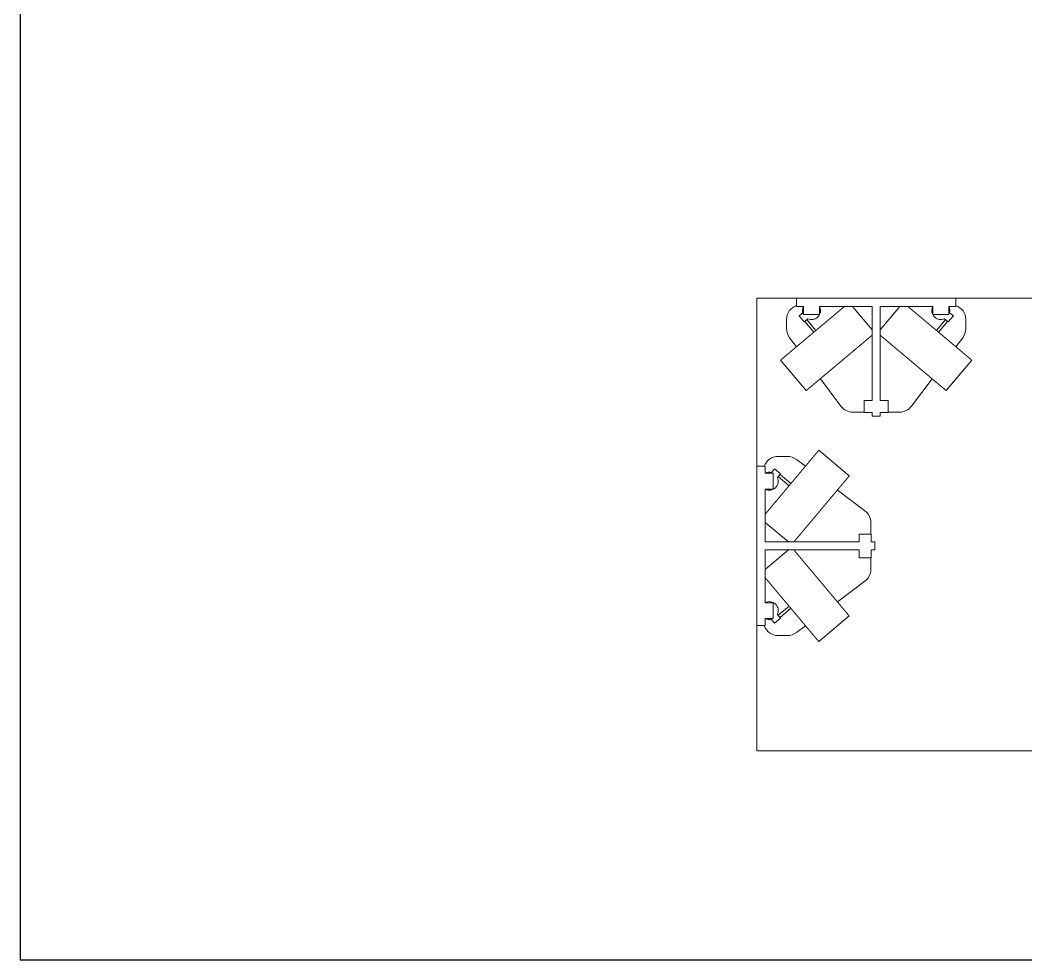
# Model space of a CAD drawing. Header units: millimetres. Extents: x 3056 to 110866, y 16649 to 58349.
# Drawn here: x 3056 to 8108, y 16649 to 21369 of the extents above; entities that cross this region are included whole.
import ezdxf

# ---------------------------------------------------------------- set-up
doc = ezdxf.new("R2010")
doc.units = ezdxf.units.MM
doc.layers.add('1', color=7, linetype='Continuous', true_color=0xffffff)

msp = doc.modelspace()

# ---------------------------------------------------------------- linework, layer by layer
at = {"layer": '1', "color": 143, "linetype": 'Continuous', "lineweight": 25}
for p, q in [((3056.5, 58349.3), (3056.5, 16649.3)), ((3056.5, 16649.3), (110866.5, 16649.3))]:
    msp.add_line(p, q, dxfattribs=at)
at = {"layer": '1', "color": 9, "linetype": 'Continuous', "lineweight": 13}
for q in [(3056.5, 58349.3), (11756.5, 16649.3)]:
    msp.add_line((3056.5, 16649.3), q, dxfattribs=at)
at = {"layer": '1', "color": 143, "linetype": 'Continuous', "lineweight": 13}
for p, q in [((3056.5, 16649.3), (3056.5, 58349.3)), ((110866.5, 16649.3), (3056.5, 16649.3))]:
    msp.add_line(p, q, dxfattribs=at)
at = {"layer": '1', "color": 43, "linetype": 'Continuous', "lineweight": 13}
for p, q in [((3056.5, 16649.3), (3056.5, 58349.3)), ((3056.5, 16649.3), (3056.5, 58349.3)), ((110866.5, 16649.3), (3056.5, 16649.3)), ((110866.5, 16649.3), (3056.5, 16649.3))]:
    msp.add_line(p, q, dxfattribs=at)
at = {"layer": '1', "color": 43, "linetype": 'Continuous', "lineweight": 25}
for p, q in [((3056.5, 58349.3), (3056.5, 16649.3)), ((3056.5, 58349.3), (3056.5, 16649.3)), ((3056.5, 16649.3), (110866.5, 16649.3)), ((3056.5, 16649.3), (110866.5, 16649.3))]:
    msp.add_line(p, q, dxfattribs=at)
at = {"layer": '1', "color": 80, "linetype": 'Continuous', "lineweight": 13}
for p, q in [((6756.5, 17699.3), (6756.5, 19973.3)), ((6756.5, 17699.3), (6756.5, 19973.3)), ((6756.5, 19973.3), (12383.5, 19973.3)), ((6756.5, 19973.3), (12383.5, 19973.3)), ((6956.5, 19973.3), (6956.5, 19930.3)), ((7756.5, 19973.3), (7756.5, 19930.3)), ((6956.5, 19930.3), (6991.5, 19930.3)), ((6991.5, 19930.3), (6991.5, 19890.3)), ((7071.5, 19930.3), (7336.5, 19930.3)), ((7071.5, 19930.3), (7071.5, 19890.3)), ((7336.5, 19813.2), (7238.2, 19930.3)), ((7336.5, 19930.3), (7336.5, 19458.3)), ((7376.5, 19930.3), (7376.5, 19458.3)), ((7474.7, 19930.3), (7376.5, 19813.2)), ((7376.5, 19930.3), (7641.5, 19930.3)), ((7641.5, 19930.3), (7641.5, 19890.3)), ((7721.5, 19930.3), (7721.5, 19890.3)), ((7721.5, 19930.3), (7756.5, 19930.3)), ((6906.5, 19819.3), (6906.5, 19865.3)), ((6987.6, 19899.1), (6968.9, 19883.4)), ((6994.1, 19853.3), (6968.9, 19883.4)), ((7071.5, 19890.3), (6991.5, 19890.3)), ((7012.9, 19869), (6994.1, 19853.3)), ((6997.6, 19856.2), (7043.2, 19801.8)), ((7053.9, 19810.8), (7008.3, 19865.2)), ((7721.5, 19890.3), (7641.5, 19890.3)), ((7704.7, 19865.2), (7659, 19810.8)), ((7669.7, 19801.8), (7715.4, 19856.2)), ((7700.1, 19869), (7718.8, 19853.3)), ((7718.8, 19853.3), (7744.1, 19883.4)), ((7725.3, 19899.1), (7744.1, 19883.4)), ((7806.5, 19865.3), (7806.5, 19819.3)), ((6921.5, 19774.3), (6955.8, 19728.5)), ((7757.1, 19728.5), (7791.5, 19774.3)), ((6876.2, 19661.7), (7004.8, 19508.5)), ((7708.2, 19508.5), (7836.7, 19661.7)), ((7076, 19568.3), (7179.5, 19430.3)), ((7533.5, 19430.3), (7636.9, 19568.3)), ((7296.5, 19458.3), (7296.5, 19398.3)), ((7336.5, 19458.3), (7296.5, 19458.3)), ((7376.5, 19458.3), (7416.5, 19458.3)), ((7416.5, 19458.3), (7416.5, 19398.3)), ((7296.5, 19400.3), (7239.5, 19400.3)), ((7473.5, 19400.3), (7416.5, 19400.3)), ((7336.5, 19398.3), (7296.5, 19398.3)), ((7336.5, 19398.3), (7336.5, 19380.3)), ((7376.5, 19380.3), (7336.5, 19380.3)), ((7376.5, 19398.3), (7416.5, 19398.3)), ((7376.5, 19398.3), (7376.5, 19380.3)), ((7376.7, 19395.6), (7376.5, 19395.6)), ((7376.7, 19395.6), (7376.7, 19398.3)), ((7221.3, 19080), (7068.1, 19208.6)), ((6864.5, 19178.3), (6910.5, 19178.3)), ((7001.3, 19128.9), (6955.5, 19163.3)), ((6756.5, 19128.3), (6799.5, 19128.3)), ((6799.5, 19093.3), (6799.5, 19128.3)), ((6830.6, 19097.2), (6846.4, 19115.9)), ((6876.5, 19090.7), (6846.4, 19115.9)), ((6799.5, 19093.3), (6839.5, 19093.3)), ((6839.5, 19093.3), (6839.5, 19013.3)), ((6860.7, 19071.9), (6876.5, 19090.7)), ((6864.6, 19076.5), (6919, 19030.8)), ((6928, 19041.6), (6873.6, 19087.2)), ((6799.5, 19013.3), (6839.5, 19013.3)), ((6799.5, 18748.3), (6799.5, 19013.3)), ((7299.5, 18905.3), (7161.5, 19008.8)), ((6799.5, 18846.5), (6916.5, 18748.3)), ((7329.5, 18845.3), (7329.5, 18788.3)), ((6799.5, 18748.3), (7271.5, 18748.3)), ((7271.5, 18788.3), (7331.5, 18788.3)), ((7271.5, 18748.3), (7271.5, 18788.3)), ((7331.5, 18748.3), (7331.5, 18788.3)), ((7334.1, 18748.6), (7331.5, 18748.5)), ((7331.5, 18748.3), (7349.5, 18748.3)), ((7334.1, 18748.6), (7334.1, 18748.3)), ((7349.5, 18748.3), (7349.5, 18708.3)), ((6799.5, 18443.3), (6799.5, 18708.3)), ((6916.5, 18708.3), (6799.5, 18610.1)), ((6799.5, 18708.3), (7271.5, 18708.3)), ((7271.5, 18708.3), (7271.5, 18668.3)), ((7331.5, 18708.3), (7349.5, 18708.3)), ((7331.5, 18708.3), (7331.5, 18668.3)), ((7271.5, 18668.3), (7331.5, 18668.3)), ((7329.5, 18668.3), (7329.5, 18611.3)), ((7161.5, 18447.8), (7299.5, 18551.3)), ((6799.5, 18443.3), (6839.5, 18443.3)), ((6839.5, 18443.3), (6839.5, 18363.3)), ((6919, 18425.8), (6864.6, 18380.1)), ((6873.6, 18369.4), (6928, 18415)), ((6799.5, 18363.3), (6839.5, 18363.3)), ((6799.5, 18328.3), (6799.5, 18363.3)), ((6830.6, 18359.4), (6846.4, 18340.7)), ((6876.5, 18365.9), (6846.4, 18340.7)), ((6860.7, 18384.7), (6876.5, 18365.9)), ((7068.1, 18248), (7221.3, 18376.6)), ((6756.5, 18328.3), (6799.5, 18328.3)), ((6955.5, 18293.3), (7001.3, 18327.7)), ((6910.5, 18278.3), (6864.5, 18278.3)), ((12383.5, 17699.3), (6756.5, 17699.3)), ((12383.5, 17699.3), (6756.5, 17699.3))]:
    msp.add_line(p, q, dxfattribs=at)
for centre, radius, start, end in [((6981.5, 19865.3), 75, 109.4723, 180), ((7031.5, 19910.3), 45.2, 153.7683, 194.2622), ((7031.5, 19910.3), 45.2, 245.7378, 26.2321), ((7681.5, 19910.3), 45.2, 153.7679, 294.2622), ((7681.5, 19910.3), 45.2, 345.7378, 26.2317), ((7731.5, 19865.3), 75, 0, 70.5277), ((6981.5, 19819.3), 75, 180, 216.8699), ((7731.5, 19819.3), 75, 323.1301, 0), ((7239.5, 19475.3), 75, 216.8699, 270), ((7473.5, 19475.3), 75, 270, 323.1301), ((6864.5, 19103.3), 75, 90, 160.5277), ((6910.5, 19103.3), 75, 53.1301, 90), ((6819.5, 19053.3), 45.2, 75.7378, 116.2317), ((6819.5, 19053.3), 45.2, 243.7679, 24.2622), ((7254.5, 18845.3), 75, 0, 53.1301), ((7254.5, 18611.3), 75, 306.8699, 360), ((6819.5, 18403.3), 45.2, 335.7378, 116.2321), ((6819.5, 18403.3), 45.2, 243.7683, 284.2622), ((6864.5, 18353.3), 75, 199.4723, 270), ((6910.5, 18353.3), 75, 270, 306.8699)]:
    msp.add_arc(centre, radius, start, end, dxfattribs=at)
for points, knots in [([(7196.3, 19930.3), (7193.6, 19928), (7190.7, 19925.6), (7187.7, 19923), (7184.5, 19920.4), (7181.3, 19917.7), (7177.9, 19914.8), (7174.4, 19911.9), (7172.6, 19910.4), (7168.9, 19907.3), (7165.1, 19904.1), (7161.2, 19900.8), (7157.2, 19897.5), (7153.1, 19894), (7148.9, 19890.5), (7144.7, 19886.9), (7140.3, 19883.3), (7135.8, 19879.5), (7131.3, 19875.7), (7126.7, 19871.9), (7124.4, 19869.9), (7119.7, 19866), (7114.9, 19861.9), (7112.5, 19859.9), (7107.6, 19855.8), (7102.7, 19851.7), (7097.7, 19847.5), (7095.2, 19845.4), (7090.1, 19841.2), (7085.1, 19836.9), (7082.5, 19834.8), (7077.4, 19830.5), (7074.8, 19828.3), (7069.7, 19824), (7064.5, 19819.7), (7059.3, 19815.3), (7056.7, 19813.1), (7051.5, 19808.7), (7046.3, 19804.4), (7043.7, 19802.2), (7038.4, 19797.8), (7033.2, 19793.5), (7030.7, 19791.3), (7025.5, 19786.9), (7022.9, 19784.8), (7017.8, 19780.5), (7015.2, 19778.3), (7010.1, 19774), (7005, 19769.8), (7002.5, 19767.7), (6997.5, 19763.5), (6992.6, 19759.3), (6990.1, 19757.3), (6985.2, 19753.2), (6980.4, 19749.1), (6978, 19747.1), (6973.3, 19743.2), (6968.6, 19739.2), (6966.4, 19737.3), (6961.8, 19733.5), (6957.4, 19729.8), (6953, 19726.1), (6948.7, 19722.5), (6944.5, 19719), (6940.4, 19715.5), (6938.3, 19713.8), (6934.4, 19710.5), (6932.5, 19708.9), (6928.7, 19705.7), (6926.8, 19704.1), (6923.2, 19701.1), (6919.6, 19698.1), (6917.9, 19696.7), (6914.6, 19693.9), (6911.4, 19691.2), (6908.3, 19688.6), (6906.8, 19687.3), (6903.9, 19684.9), (6902.5, 19683.7), (6899.8, 19681.5), (6897.2, 19679.3), (6894.8, 19677.3), (6893.6, 19676.3), (6891.4, 19674.4), (6889.4, 19672.7), (6888.4, 19671.9), (6886.5, 19670.4), (6885.7, 19669.6), (6884.8, 19668.9), (6884, 19668.2), (6882.5, 19667), (6881.9, 19666.4), (6880.6, 19665.4), (6880.1, 19664.9), (6879, 19664.1), (6878.6, 19663.7), (6878.2, 19663.3), (6877.8, 19663), (6877.5, 19662.7), (6877.2, 19662.5), (6876.9, 19662.3), (6876.7, 19662.1), (6876.4, 19661.8), (6876.3, 19661.7), (6876.2, 19661.7), (6876.2, 19661.7)], [0, 0, 0.008593, 0.017601, 0.027013, 0.036824, 0.047023, 0.057602, 0.06855, 0.074201, 0.085684, 0.097509, 0.109669, 0.122148, 0.134939, 0.148026, 0.161402, 0.175054, 0.188966, 0.203126, 0.217523, 0.224781, 0.239512, 0.254443, 0.262005, 0.277214, 0.292593, 0.308124, 0.315929, 0.331668, 0.347527, 0.355507, 0.371516, 0.379541, 0.395669, 0.411858, 0.428091, 0.436223, 0.452495, 0.468775, 0.476916, 0.49318, 0.509419, 0.517515, 0.533679, 0.541749, 0.55781, 0.565796, 0.58172, 0.597532, 0.60541, 0.621032, 0.636508, 0.644167, 0.659397, 0.674446, 0.681924, 0.696677, 0.711216, 0.718372, 0.732563, 0.746503, 0.760184, 0.773593, 0.786715, 0.799542, 0.805878, 0.818238, 0.824253, 0.836118, 0.841967, 0.853314, 0.864304, 0.869615, 0.880047, 0.890095, 0.899754, 0.904485, 0.913539, 0.917861, 0.92629, 0.934296, 0.941871, 0.945546, 0.95246, 0.958923, 0.96193, 0.967708, 0.970482, 0.973025, 0.975568, 0.980179, 0.98225, 0.986151, 0.987981, 0.991161, 0.992509, 0.993856, 0.994962, 0.996065, 0.996924, 0.997786, 0.9984, 0.999386, 0.999754, 0.999878, 1, 1]), ([(7836.7, 19661.7), (7836.7, 19661.7), (7836.7, 19661.7), (7836.5, 19661.8), (7836.4, 19661.9), (7836.2, 19662.1), (7836, 19662.3), (7835.8, 19662.5), (7835.5, 19662.7), (7835.1, 19663), (7834.8, 19663.3), (7834.3, 19663.7), (7833.4, 19664.5), (7832.3, 19665.4), (7831.7, 19665.9), (7831.1, 19666.4), (7830.4, 19667), (7828.9, 19668.2), (7827.3, 19669.6), (7826.4, 19670.4), (7824.5, 19671.9), (7823.6, 19672.7), (7821.5, 19674.4), (7819.3, 19676.3), (7818.1, 19677.3), (7815.7, 19679.3), (7813.1, 19681.5), (7810.4, 19683.7), (7809.1, 19684.9), (7806.2, 19687.3), (7804.6, 19688.6), (7801.6, 19691.2), (7798.3, 19693.9), (7795, 19696.7), (7793.3, 19698.1), (7789.8, 19701.1), (7786.1, 19704.1), (7784.3, 19705.7), (7780.5, 19708.9), (7778.5, 19710.5), (7774.6, 19713.8), (7772.6, 19715.5), (7768.5, 19719), (7766.4, 19720.7), (7762.1, 19724.3), (7760, 19726.1), (7755.6, 19729.8), (7751.1, 19733.5), (7746.6, 19737.3), (7744.3, 19739.2), (7739.6, 19743.2), (7737.3, 19745.1), (7732.5, 19749.1), (7730.1, 19751.1), (7725.3, 19755.2), (7720.4, 19759.3), (7715.4, 19763.5), (7710.4, 19767.7), (7707.9, 19769.8), (7702.8, 19774), (7700.3, 19776.2), (7695.2, 19780.5), (7690, 19784.8), (7687.5, 19786.9), (7682.3, 19791.3), (7677.1, 19795.6), (7674.5, 19797.8), (7669.3, 19802.2), (7666.7, 19804.4), (7661.5, 19808.7), (7658.9, 19810.9), (7653.7, 19815.3), (7648.5, 19819.7), (7645.9, 19821.8), (7640.7, 19826.2), (7638.1, 19828.3), (7633, 19832.7), (7630.4, 19834.8), (7625.3, 19839.1), (7620.3, 19843.3), (7615.3, 19847.5), (7610.3, 19851.7), (7605.4, 19855.8), (7600.5, 19859.9), (7598.1, 19861.9), (7593.3, 19866), (7588.6, 19869.9), (7586.2, 19871.9), (7581.6, 19875.7), (7577.1, 19879.5), (7572.7, 19883.3), (7568.3, 19886.9), (7564, 19890.5), (7561.9, 19892.3), (7557.7, 19895.8), (7553.7, 19899.2), (7551.7, 19900.8), (7547.8, 19904.1), (7544, 19907.3), (7540.4, 19910.4), (7538.6, 19911.9), (7535.1, 19914.8), (7531.7, 19917.7), (7528.4, 19920.4), (7525.3, 19923), (7522.2, 19925.6), (7519.4, 19928), (7516.6, 19930.3)], [0, 0, 0.000122, 0.000246, 0.000616, 0.000984, 0.0016, 0.002214, 0.003076, 0.003935, 0.005038, 0.006144, 0.007491, 0.01043, 0.01385, 0.01568, 0.01775, 0.019821, 0.024433, 0.029518, 0.032292, 0.038071, 0.041077, 0.04754, 0.054454, 0.05813, 0.065704, 0.07371, 0.082139, 0.086461, 0.095516, 0.100247, 0.109905, 0.119953, 0.130385, 0.135696, 0.146686, 0.158033, 0.163882, 0.175747, 0.181762, 0.194122, 0.200458, 0.213285, 0.219773, 0.233042, 0.239816, 0.253497, 0.267437, 0.28163, 0.288784, 0.303324, 0.310699, 0.325555, 0.333031, 0.348173, 0.363492, 0.378968, 0.39459, 0.402468, 0.41828, 0.426217, 0.44219, 0.458251, 0.466321, 0.482485, 0.4987, 0.50682, 0.523084, 0.531225, 0.547506, 0.555646, 0.571909, 0.588142, 0.596238, 0.612393, 0.620459, 0.636511, 0.644493, 0.660402, 0.676202, 0.691876, 0.707407, 0.722787, 0.737995, 0.745557, 0.760488, 0.775219, 0.782477, 0.796874, 0.811034, 0.824947, 0.838598, 0.851974, 0.85859, 0.871533, 0.884171, 0.890332, 0.902491, 0.914316, 0.925799, 0.93145, 0.942399, 0.952977, 0.963176, 0.972987, 0.9824, 0.991407, 1, 1]), ([(7336.5, 19786.8), (7334.4, 19785.1), (7333.3, 19784.2), (7332.2, 19783.2), (7329.9, 19781.3), (7327.4, 19779.2), (7324.8, 19777), (7322, 19774.7), (7319.1, 19772.2), (7316.1, 19769.7), (7312.9, 19767.1), (7311.3, 19765.7), (7308, 19762.9), (7304.5, 19760), (7301, 19757), (7297.3, 19753.9), (7295.4, 19752.4), (7291.6, 19749.1), (7289.6, 19747.5), (7285.6, 19744.1), (7283.6, 19742.4), (7279.4, 19739), (7275.2, 19735.4), (7273, 19733.6), (7268.7, 19729.9), (7266.5, 19728.1), (7262, 19724.3), (7257.4, 19720.5), (7252.8, 19716.6), (7248, 19712.6), (7243.3, 19708.6), (7240.8, 19706.6), (7236, 19702.5), (7231, 19698.3), (7226.1, 19694.2), (7221.1, 19690), (7216, 19685.7), (7213.5, 19683.6), (7208.4, 19679.3), (7203.2, 19675), (7198.1, 19670.7), (7192.9, 19666.3), (7190.3, 19664.1), (7185.1, 19659.8), (7182.5, 19657.6), (7177.3, 19653.2), (7172.1, 19648.9), (7169.5, 19646.7), (7164.3, 19642.3), (7161.7, 19640.1), (7156.5, 19635.8), (7151.3, 19631.5), (7146.2, 19627.1), (7141.1, 19622.9), (7136, 19618.6), (7131, 19614.4), (7126, 19610.2), (7121, 19606), (7118.6, 19604), (7113.7, 19599.9), (7111.3, 19597.8), (7106.5, 19593.8), (7101.8, 19589.9), (7097.1, 19586), (7092.5, 19582.1), (7088, 19578.3), (7083.6, 19574.6), (7079.3, 19571), (7075, 19567.4), (7070.9, 19564), (7066.8, 19560.6), (7062.9, 19557.2), (7059, 19554), (7057.2, 19552.4), (7053.5, 19549.4), (7049.9, 19546.4), (7046.5, 19543.5), (7043.1, 19540.7), (7041.5, 19539.3), (7038.3, 19536.6), (7035.3, 19534.1), (7033.9, 19532.9), (7031, 19530.5), (7028.3, 19528.2), (7025.8, 19526.1), (7023.3, 19524.1), (7022.2, 19523.1), (7021.1, 19522.2), (7018.9, 19520.4), (7016.9, 19518.7), (7016, 19517.9), (7014.2, 19516.4), (7012.6, 19515), (7011.1, 19513.8), (7009.8, 19512.7), (7008.6, 19511.7), (7007.6, 19510.8), (7007.2, 19510.5), (7006.7, 19510.1), (7006, 19509.5), (7005.7, 19509.3), (7005.5, 19509.1), (7005.3, 19508.9), (7005.1, 19508.7), (7005, 19508.6), (7004.8, 19508.5), (7004.8, 19508.5), (7004.8, 19508.5)], [0, 0, 0.006206, 0.009526, 0.012845, 0.019911, 0.027399, 0.035299, 0.043607, 0.052312, 0.061409, 0.07089, 0.075815, 0.085852, 0.096248, 0.106996, 0.118085, 0.123715, 0.135297, 0.141246, 0.153296, 0.159397, 0.171892, 0.184669, 0.191194, 0.20437, 0.211023, 0.224575, 0.238358, 0.252365, 0.266581, 0.280991, 0.288288, 0.302963, 0.317801, 0.332789, 0.34791, 0.363153, 0.370803, 0.386204, 0.40169, 0.417247, 0.432862, 0.440693, 0.456365, 0.46421, 0.479912, 0.495616, 0.503462, 0.519136, 0.526966, 0.542584, 0.558146, 0.573636, 0.589044, 0.604349, 0.619541, 0.634608, 0.649532, 0.656919, 0.671604, 0.678906, 0.693327, 0.707553, 0.721573, 0.735372, 0.748937, 0.762258, 0.77532, 0.788115, 0.800627, 0.812847, 0.824764, 0.836364, 0.842004, 0.853112, 0.863881, 0.8743, 0.884357, 0.889294, 0.898797, 0.907915, 0.912282, 0.920813, 0.928941, 0.936659, 0.94396, 0.947504, 0.950838, 0.957285, 0.963298, 0.966195, 0.971544, 0.976445, 0.980893, 0.984884, 0.988412, 0.991477, 0.992778, 0.994078, 0.996207, 0.997036, 0.997865, 0.998458, 0.99905, 0.999406, 0.999763, 0.999881, 1, 1]), ([(7708.2, 19508.5), (7708.1, 19508.5), (7708.1, 19508.5), (7708, 19508.6), (7707.9, 19508.7), (7707.7, 19508.9), (7707.5, 19509.1), (7707.2, 19509.3), (7706.9, 19509.5), (7706.2, 19510.1), (7705.8, 19510.5), (7705.4, 19510.8), (7704.3, 19511.7), (7703.2, 19512.7), (7702.5, 19513.2), (7701.1, 19514.4), (7699.6, 19515.7), (7698.7, 19516.4), (7697.9, 19517.1), (7696, 19518.7), (7694, 19520.4), (7691.9, 19522.2), (7690.8, 19523.1), (7689.6, 19524.1), (7687.2, 19526.1), (7684.6, 19528.2), (7681.9, 19530.5), (7679.1, 19532.9), (7677.6, 19534.1), (7674.6, 19536.6), (7671.5, 19539.3), (7669.8, 19540.7), (7666.5, 19543.5), (7664.8, 19544.9), (7661.3, 19547.8), (7657.6, 19550.9), (7653.9, 19554), (7650.1, 19557.2), (7646.1, 19560.6), (7642, 19564), (7637.9, 19567.4), (7633.7, 19571), (7631.5, 19572.8), (7627.1, 19576.5), (7624.9, 19578.3), (7620.4, 19582.1), (7615.8, 19586), (7611.2, 19589.9), (7606.5, 19593.8), (7601.7, 19597.8), (7599.2, 19599.9), (7594.4, 19604), (7589.5, 19608.1), (7584.5, 19612.3), (7579.5, 19616.5), (7576.9, 19618.6), (7571.9, 19622.9), (7566.8, 19627.1), (7561.6, 19631.5), (7556.5, 19635.8), (7551.3, 19640.1), (7548.7, 19642.3), (7543.5, 19646.7), (7540.9, 19648.9), (7535.7, 19653.2), (7530.5, 19657.6), (7527.9, 19659.8), (7522.7, 19664.1), (7520.1, 19666.3), (7514.9, 19670.7), (7509.7, 19675), (7504.6, 19679.3), (7499.5, 19683.6), (7496.9, 19685.7), (7491.9, 19690), (7486.9, 19694.2), (7484.4, 19696.3), (7479.4, 19700.4), (7477, 19702.5), (7472.1, 19706.6), (7469.7, 19708.6), (7464.9, 19712.6), (7460.2, 19716.6), (7455.5, 19720.5), (7451, 19724.3), (7446.5, 19728.1), (7442.1, 19731.8), (7439.9, 19733.6), (7435.6, 19737.2), (7431.4, 19740.7), (7427.3, 19744.1), (7423.3, 19747.5), (7419.4, 19750.8), (7415.6, 19753.9), (7412, 19757), (7408.4, 19760), (7405, 19762.9), (7401.6, 19765.7), (7400, 19767.1), (7396.8, 19769.7), (7393.8, 19772.2), (7390.9, 19774.7), (7388.2, 19777), (7385.6, 19779.2), (7383.1, 19781.3), (7380.7, 19783.2), (7378.5, 19785.1), (7376.5, 19786.8)], [0, 0, 0.000119, 0.000237, 0.000594, 0.00095, 0.001542, 0.002135, 0.002964, 0.003794, 0.005922, 0.007222, 0.008523, 0.011588, 0.015116, 0.017112, 0.021331, 0.026005, 0.028456, 0.03113, 0.036703, 0.042716, 0.049162, 0.052496, 0.05604, 0.063341, 0.071059, 0.079187, 0.087718, 0.092085, 0.101203, 0.110706, 0.115643, 0.125701, 0.130822, 0.141417, 0.152359, 0.163636, 0.175236, 0.187155, 0.199373, 0.211885, 0.22468, 0.231211, 0.244402, 0.251063, 0.264628, 0.278427, 0.292447, 0.306673, 0.321094, 0.328396, 0.343083, 0.35793, 0.372926, 0.388055, 0.395651, 0.410956, 0.426364, 0.441854, 0.457416, 0.473034, 0.480864, 0.49654, 0.504384, 0.520088, 0.53579, 0.543635, 0.559307, 0.567138, 0.582753, 0.59831, 0.613796, 0.629197, 0.636847, 0.65209, 0.667211, 0.674742, 0.689658, 0.697037, 0.711713, 0.719009, 0.733419, 0.747635, 0.761642, 0.775425, 0.788977, 0.802284, 0.808807, 0.821719, 0.834355, 0.846704, 0.858754, 0.870495, 0.881916, 0.893004, 0.903752, 0.914148, 0.924185, 0.92911, 0.938591, 0.947688, 0.956393, 0.964701, 0.972601, 0.980089, 0.987155, 0.993794, 1, 1]), ([(7068.1, 19208.6), (7068.1, 19208.5), (7068, 19208.5), (7067.9, 19208.4), (7067.8, 19208.2), (7067.7, 19208.1), (7067.5, 19207.9), (7067.3, 19207.6), (7066.7, 19207), (7066.4, 19206.6), (7065.7, 19205.7), (7065.3, 19205.2), (7064.4, 19204.1), (7063.3, 19202.9), (7062.1, 19201.5), (7061.5, 19200.7), (7060.2, 19199.1), (7059.4, 19198.2), (7058.7, 19197.3), (7057.1, 19195.4), (7056.2, 19194.4), (7054.4, 19192.2), (7052.5, 19190), (7050.4, 19187.5), (7048.3, 19185), (7046, 19182.3), (7043.6, 19179.4), (7042.4, 19178), (7039.9, 19175), (7037.2, 19171.8), (7035.9, 19170.2), (7033.1, 19166.8), (7030.2, 19163.4), (7028.7, 19161.6), (7025.6, 19158), (7022.5, 19154.2), (7019.3, 19150.4), (7017.6, 19148.4), (7014.2, 19144.4), (7012.5, 19142.4), (7009.1, 19138.2), (7005.5, 19134), (7001.9, 19129.6), (6998.1, 19125.2), (6994.4, 19120.7), (6990.5, 19116.1), (6986.6, 19111.5), (6984.6, 19109.1), (6980.6, 19104.3), (6978.6, 19102), (6974.6, 19097.1), (6970.5, 19092.2), (6966.3, 19087.2), (6962.1, 19082.2), (6960, 19079.7), (6955.7, 19074.7), (6951.5, 19069.6), (6949.3, 19067), (6945, 19061.9), (6940.7, 19056.7), (6936.3, 19051.5), (6932, 19046.3), (6927.6, 19041.1), (6923.2, 19035.9), (6921, 19033.3), (6916.7, 19028.1), (6914.5, 19025.5), (6910.1, 19020.3), (6905.8, 19015.1), (6901.4, 19009.9), (6897.1, 19004.8), (6892.8, 18999.7), (6888.6, 18994.6), (6886.5, 18992.1), (6882.2, 18987.1), (6878.1, 18982.1), (6873.9, 18977.2), (6871.9, 18974.7), (6867.8, 18969.9), (6863.8, 18965.1), (6859.9, 18960.4), (6856, 18955.8), (6852.1, 18951.2), (6848.3, 18946.7), (6844.6, 18942.3), (6842.8, 18940.1), (6839.2, 18935.8), (6835.7, 18931.6), (6832.3, 18927.5), (6828.9, 18923.5), (6827.3, 18921.6), (6824.1, 18917.7), (6820.9, 18914), (6817.9, 18910.4), (6814.9, 18906.9), (6812.1, 18903.5), (6809.4, 18900.2), (6806.7, 18897.1), (6804.2, 18894.1), (6801.8, 18891.2), (6799.5, 18888.4)], [0, 0, 0.000124, 0.000245, 0.000616, 0.000984, 0.0016, 0.002212, 0.003075, 0.005038, 0.006142, 0.008837, 0.010427, 0.013849, 0.01775, 0.022127, 0.024432, 0.029516, 0.032291, 0.035065, 0.041074, 0.044306, 0.050996, 0.058129, 0.065704, 0.073709, 0.08214, 0.090988, 0.095513, 0.104976, 0.114829, 0.119953, 0.130384, 0.141191, 0.146686, 0.158034, 0.16973, 0.18176, 0.187942, 0.200459, 0.206795, 0.219772, 0.233041, 0.246588, 0.260403, 0.274473, 0.288781, 0.30332, 0.310699, 0.325552, 0.333029, 0.348173, 0.363489, 0.378966, 0.394591, 0.402467, 0.418279, 0.434202, 0.442189, 0.45825, 0.474386, 0.49058, 0.506818, 0.523085, 0.539364, 0.547505, 0.563778, 0.571908, 0.58814, 0.604328, 0.620457, 0.636508, 0.652473, 0.668332, 0.676202, 0.691875, 0.707407, 0.722787, 0.730433, 0.745555, 0.760489, 0.775217, 0.789731, 0.804013, 0.818055, 0.831839, 0.838598, 0.851972, 0.865063, 0.877853, 0.890333, 0.896492, 0.908488, 0.920143, 0.93145, 0.942398, 0.952977, 0.963175, 0.972986, 0.9824, 0.991408, 1, 1]), ([(7221.3, 19080), (7221.3, 19080), (7221.2, 19079.9), (7221.1, 19079.8), (7221, 19079.7), (7220.9, 19079.5), (7220.7, 19079.3), (7220.2, 19078.7), (7219.6, 19078), (7219.3, 19077.6), (7218.9, 19077.2), (7218.5, 19076.7), (7218.1, 19076.2), (7217.1, 19075), (7216, 19073.7), (7215.4, 19072.9), (7214.1, 19071.4), (7212.6, 19069.7), (7211.9, 19068.8), (7210.3, 19066.9), (7208.5, 19064.8), (7206.7, 19062.6), (7204.7, 19060.2), (7202.6, 19057.7), (7200.4, 19055.1), (7198.1, 19052.4), (7196.9, 19050.9), (7194.4, 19047.9), (7191.8, 19044.9), (7189.1, 19041.6), (7186.3, 19038.3), (7184.9, 19036.6), (7181.9, 19033.1), (7178.9, 19029.5), (7175.8, 19025.7), (7172.5, 19021.9), (7169.2, 19017.9), (7165.8, 19013.9), (7162.3, 19009.7), (7158.8, 19005.5), (7155.1, 19001.1), (7151.4, 18996.7), (7147.6, 18992.2), (7143.8, 18987.7), (7139.9, 18983), (7135.9, 18978.3), (7131.9, 18973.5), (7127.9, 18968.7), (7123.8, 18963.8), (7119.6, 18958.8), (7115.4, 18953.8), (7113.3, 18951.3), (7109, 18946.2), (7104.8, 18941.1), (7100.5, 18936), (7096.1, 18930.9), (7094, 18928.3), (7089.6, 18923.1), (7085.3, 18917.9), (7080.9, 18912.7), (7076.5, 18907.5), (7072.2, 18902.3), (7067.8, 18897.1), (7065.6, 18894.5), (7061.3, 18889.3), (7059.1, 18886.7), (7054.8, 18881.5), (7052.6, 18879), (7048.3, 18873.9), (7044, 18868.8), (7039.8, 18863.7), (7037.7, 18861.2), (7033.5, 18856.2), (7031.4, 18853.7), (7027.3, 18848.8), (7023.2, 18843.9), (7019.2, 18839.1), (7015.2, 18834.4), (7013.2, 18832), (7009.3, 18827.4), (7005.5, 18822.8), (7001.7, 18818.3), (6998, 18813.9), (6994.4, 18809.6), (6990.8, 18805.3), (6989.1, 18803.2), (6985.6, 18799.2), (6983.9, 18797.1), (6980.6, 18793.2), (6977.4, 18789.3), (6974.3, 18785.6), (6971.2, 18782), (6968.3, 18778.5), (6965.4, 18775.1), (6964.1, 18773.5), (6961.4, 18770.2), (6958.8, 18767.2), (6956.3, 18764.2), (6953.9, 18761.4), (6951.7, 18758.7), (6950.6, 18757.4), (6948.5, 18754.9), (6946.5, 18752.6), (6944.7, 18750.4), (6943, 18748.3)], [0, 0, 0.000119, 0.000236, 0.000594, 0.00095, 0.001543, 0.002134, 0.003793, 0.005922, 0.007223, 0.00852, 0.010055, 0.011587, 0.015116, 0.019107, 0.02133, 0.026005, 0.031131, 0.033805, 0.0396, 0.04583, 0.052494, 0.059585, 0.067098, 0.075023, 0.083354, 0.087718, 0.096643, 0.105955, 0.115643, 0.125702, 0.130822, 0.141417, 0.152359, 0.163634, 0.175236, 0.187153, 0.199373, 0.211885, 0.224679, 0.237741, 0.251062, 0.264629, 0.278428, 0.292446, 0.306673, 0.321095, 0.335696, 0.350468, 0.365392, 0.380459, 0.388054, 0.403305, 0.418659, 0.43411, 0.449636, 0.457414, 0.473035, 0.488694, 0.504384, 0.520089, 0.53579, 0.551479, 0.559309, 0.574947, 0.582752, 0.598311, 0.606055, 0.621498, 0.636848, 0.652091, 0.659682, 0.674741, 0.6822, 0.697039, 0.711715, 0.726214, 0.740527, 0.747635, 0.761642, 0.775425, 0.788978, 0.802284, 0.815332, 0.828109, 0.834355, 0.846706, 0.852805, 0.864703, 0.876287, 0.887542, 0.898463, 0.909039, 0.919257, 0.924186, 0.93385, 0.94314, 0.952042, 0.960548, 0.968652, 0.972603, 0.980089, 0.987157, 0.993794, 1, 1]), ([(6943, 18708.3), (6943.8, 18707.3), (6944.7, 18706.2), (6946.5, 18704), (6948.5, 18701.7), (6950.6, 18699.2), (6952.8, 18696.6), (6953.9, 18695.2), (6956.3, 18692.4), (6958.8, 18689.4), (6961.4, 18686.3), (6964.1, 18683.1), (6966.9, 18679.8), (6968.3, 18678.1), (6971.2, 18674.6), (6974.3, 18671), (6975.9, 18669.1), (6979, 18665.3), (6982.3, 18661.4), (6985.7, 18657.4), (6987.4, 18655.4), (6990.9, 18651.2), (6994.4, 18647), (6996.2, 18644.8), (6999.9, 18640.4), (7003.6, 18636), (7007.5, 18631.4), (7009.4, 18629.2), (7013.3, 18624.5), (7017.2, 18619.8), (7021.2, 18615), (7023.3, 18612.6), (7027.4, 18607.7), (7031.5, 18602.8), (7035.7, 18597.8), (7039.9, 18592.8), (7042, 18590.3), (7046.3, 18585.2), (7050.6, 18580.1), (7054.9, 18574.9), (7059.2, 18569.8), (7063.6, 18564.6), (7067.9, 18559.4), (7072.3, 18554.2), (7076.7, 18548.9)], [0, 0, 0.006462, 0.012926, 0.026758, 0.041476, 0.057075, 0.073533, 0.082189, 0.099914, 0.11846, 0.137813, 0.157955, 0.178869, 0.189518, 0.211551, 0.234309, 0.246037, 0.269838, 0.294305, 0.319412, 0.332129, 0.358166, 0.384791, 0.398388, 0.425845, 0.453828, 0.482312, 0.496676, 0.525865, 0.555487, 0.585515, 0.600721, 0.631302, 0.662224, 0.693455, 0.724964, 0.740786, 0.772665, 0.804754, 0.837023, 0.869435, 0.901975, 0.934597, 0.967284, 1, 1]), ([(6799.5, 18568.2), (6801.8, 18565.4), (6804.2, 18562.5), (6806.7, 18559.5), (6809.4, 18556.4), (6812.1, 18553.1), (6813.5, 18551.4), (6816.4, 18547.9), (6819.4, 18544.4), (6821, 18542.5), (6824.1, 18538.8), (6827.3, 18535), (6830.6, 18531), (6834, 18527), (6837.5, 18522.8), (6841.1, 18518.6), (6844.7, 18514.2), (6848.4, 18509.8), (6852.2, 18505.3), (6854.1, 18503), (6858, 18498.4), (6860, 18496), (6863.9, 18491.3), (6868, 18486.5), (6872, 18481.7), (6876.2, 18476.8), (6880.3, 18471.8), (6884.5, 18466.8), (6888.8, 18461.8), (6893, 18456.7), (6897.3, 18451.5), (6901.6, 18446.4), (6906, 18441.2), (6910.3, 18436), (6912.5, 18433.4), (6916.9, 18428.2), (6921.3, 18423), (6923.5, 18420.4)], [0, 0, 0.018647, 0.038197, 0.058627, 0.07992, 0.102059, 0.113543, 0.136909, 0.161064, 0.173336, 0.198639, 0.224683, 0.251432, 0.278873, 0.306975, 0.335713, 0.36506, 0.394988, 0.425473, 0.440978, 0.472242, 0.487997, 0.519977, 0.552402, 0.585232, 0.618446, 0.65201, 0.685894, 0.720059, 0.75449, 0.789145, 0.82399, 0.858995, 0.894134, 0.911752, 0.947017, 0.982334, 1, 1]), ([(7076.7, 18548.9), (7081, 18543.7), (7085.4, 18538.5), (7089.8, 18533.4), (7094.1, 18528.2), (7096.3, 18525.6), (7100.6, 18520.4), (7102.7, 18517.9), (7107, 18512.8), (7111.3, 18507.7), (7115.5, 18502.7), (7119.7, 18497.7), (7123.8, 18492.7), (7125.9, 18490.3), (7130, 18485.4), (7134, 18480.6), (7138, 18475.9), (7140, 18473.5), (7143.9, 18468.8), (7147.7, 18464.3), (7151.5, 18459.8), (7155.2, 18455.4), (7158.8, 18451), (7162.4, 18446.8), (7165.9, 18442.7), (7169.3, 18438.6), (7170.9, 18436.6), (7174.2, 18432.7), (7177.4, 18428.9), (7178.9, 18427.1), (7182, 18423.4), (7184.9, 18419.9), (7187.8, 18416.5), (7190.5, 18413.3), (7193.2, 18410.1), (7195.7, 18407.1), (7198.1, 18404.2), (7199.3, 18402.8), (7201.5, 18400.1), (7203.7, 18397.6), (7204.7, 18396.3), (7206.7, 18394), (7208.6, 18391.8), (7210.3, 18389.7), (7211.9, 18387.8), (7213.4, 18386), (7214.7, 18384.4), (7216, 18382.9), (7216.5, 18382.3), (7217.1, 18381.6), (7218.1, 18380.4), (7218.9, 18379.4), (7219.7, 18378.6), (7219.9, 18378.2), (7220.2, 18377.8), (7220.5, 18377.6), (7220.7, 18377.3), (7220.9, 18377.1), (7221, 18376.9), (7221.1, 18376.8), (7221.2, 18376.7), (7221.3, 18376.6), (7221.3, 18376.6)], [0, 0, 0.030203, 0.060379, 0.090498, 0.120539, 0.1355, 0.165361, 0.180254, 0.209881, 0.239316, 0.268534, 0.297501, 0.326202, 0.340406, 0.368643, 0.396551, 0.424091, 0.437767, 0.464723, 0.491256, 0.517337, 0.54295, 0.568065, 0.592663, 0.616719, 0.640213, 0.651669, 0.674274, 0.696266, 0.707109, 0.72814, 0.748511, 0.768197, 0.787186, 0.805453, 0.822983, 0.839764, 0.847773, 0.8634, 0.878237, 0.885455, 0.899085, 0.911902, 0.923877, 0.935014, 0.945299, 0.954723, 0.963272, 0.967108, 0.970941, 0.977726, 0.983619, 0.988617, 0.990664, 0.992709, 0.994303, 0.995895, 0.997037, 0.998174, 0.998861, 0.999545, 0.99977, 1, 1]), ([(6923.5, 18420.4), (6927.8, 18415.2), (6932.2, 18410), (6936.5, 18404.8), (6940.9, 18399.6), (6945.2, 18394.5), (6949.5, 18389.3), (6953.8, 18384.2), (6958.1, 18379.1), (6960.2, 18376.6), (6964.4, 18371.6), (6966.5, 18369.1), (6970.6, 18364.2), (6974.7, 18359.3), (6978.8, 18354.4), (6980.8, 18352), (6984.8, 18347.3), (6986.8, 18344.9), (6990.7, 18340.3), (6992.6, 18338), (6996.4, 18333.5), (7000.1, 18329), (7002, 18326.8), (7005.6, 18322.5), (7009.2, 18318.2), (7012.7, 18314.1), (7016.1, 18310), (7019.4, 18306.1), (7022.6, 18302.3), (7024.2, 18300.4), (7027.2, 18296.7), (7028.8, 18294.9), (7031.7, 18291.4), (7034.6, 18288), (7037.3, 18284.7), (7040, 18281.6), (7041.2, 18280.1), (7043.7, 18277.1), (7044.9, 18275.6), (7047.2, 18272.9), (7048.3, 18271.6), (7050.5, 18269), (7052.5, 18266.6), (7054.4, 18264.3), (7056.2, 18262.2), (7057.9, 18260.2), (7059.4, 18258.3), (7060.9, 18256.6), (7062.2, 18255.1), (7063.3, 18253.7), (7063.9, 18253), (7064.9, 18251.9), (7065.7, 18250.9), (7066.1, 18250.4), (7066.4, 18250), (7066.7, 18249.6), (7067, 18249.3), (7067.3, 18249), (7067.5, 18248.7), (7067.7, 18248.5), (7067.9, 18248.2), (7068, 18248.1), (7068.1, 18248.1), (7068.1, 18248)], [0, 0, 0.030207, 0.060381, 0.090498, 0.120539, 0.150466, 0.180254, 0.209881, 0.239316, 0.253927, 0.283018, 0.297503, 0.326206, 0.354606, 0.382682, 0.396551, 0.424091, 0.437767, 0.464723, 0.477993, 0.504298, 0.530146, 0.54295, 0.568065, 0.592663, 0.616719, 0.640213, 0.663123, 0.685427, 0.69627, 0.717625, 0.72814, 0.748511, 0.768197, 0.787186, 0.805453, 0.814219, 0.831378, 0.839769, 0.855782, 0.8634, 0.878237, 0.892274, 0.905493, 0.917888, 0.929449, 0.94016, 0.950011, 0.958996, 0.96711, 0.970941, 0.977726, 0.983619, 0.98612, 0.988617, 0.990664, 0.992709, 0.994303, 0.9959, 0.997037, 0.998861, 0.999545, 0.999775, 1, 1])]:
    msp.add_open_spline(points, degree=1, knots=knots, dxfattribs=at)

doc.saveas('drawing.dxf')
